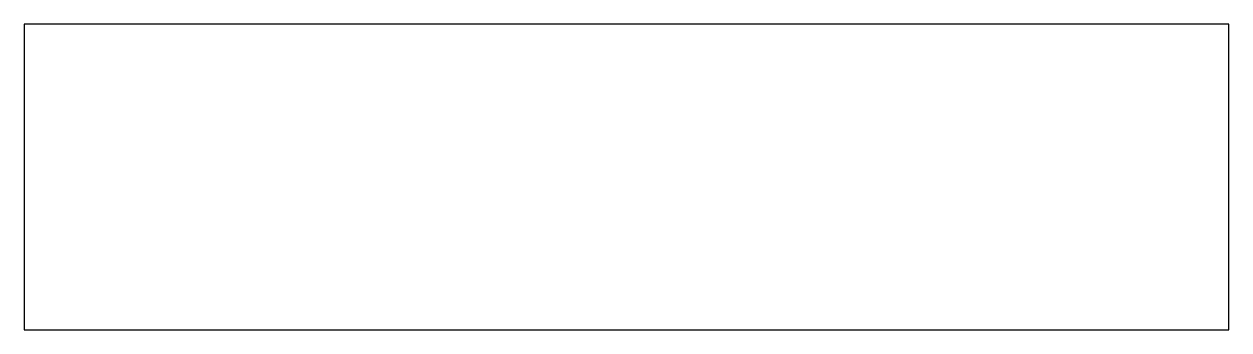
# Model space of a CAD drawing. Header units: feet. Extents: x 0 to 7.49, y 0.2 to 2.1.
import ezdxf

# ---------------------------------------------------------------- set-up
doc = ezdxf.new("R2010")
doc.units = ezdxf.units.FT
doc.header["$MEASUREMENT"] = 0

msp = doc.modelspace()

# ---------------------------------------------------------------- linework, layer by layer
msp.add_lwpolyline([(0, 0.1979), (7.4883, 0.1979), (7.4883, 2.1026), (0, 2.1026)], close=True)

doc.saveas('drawing.dxf')
